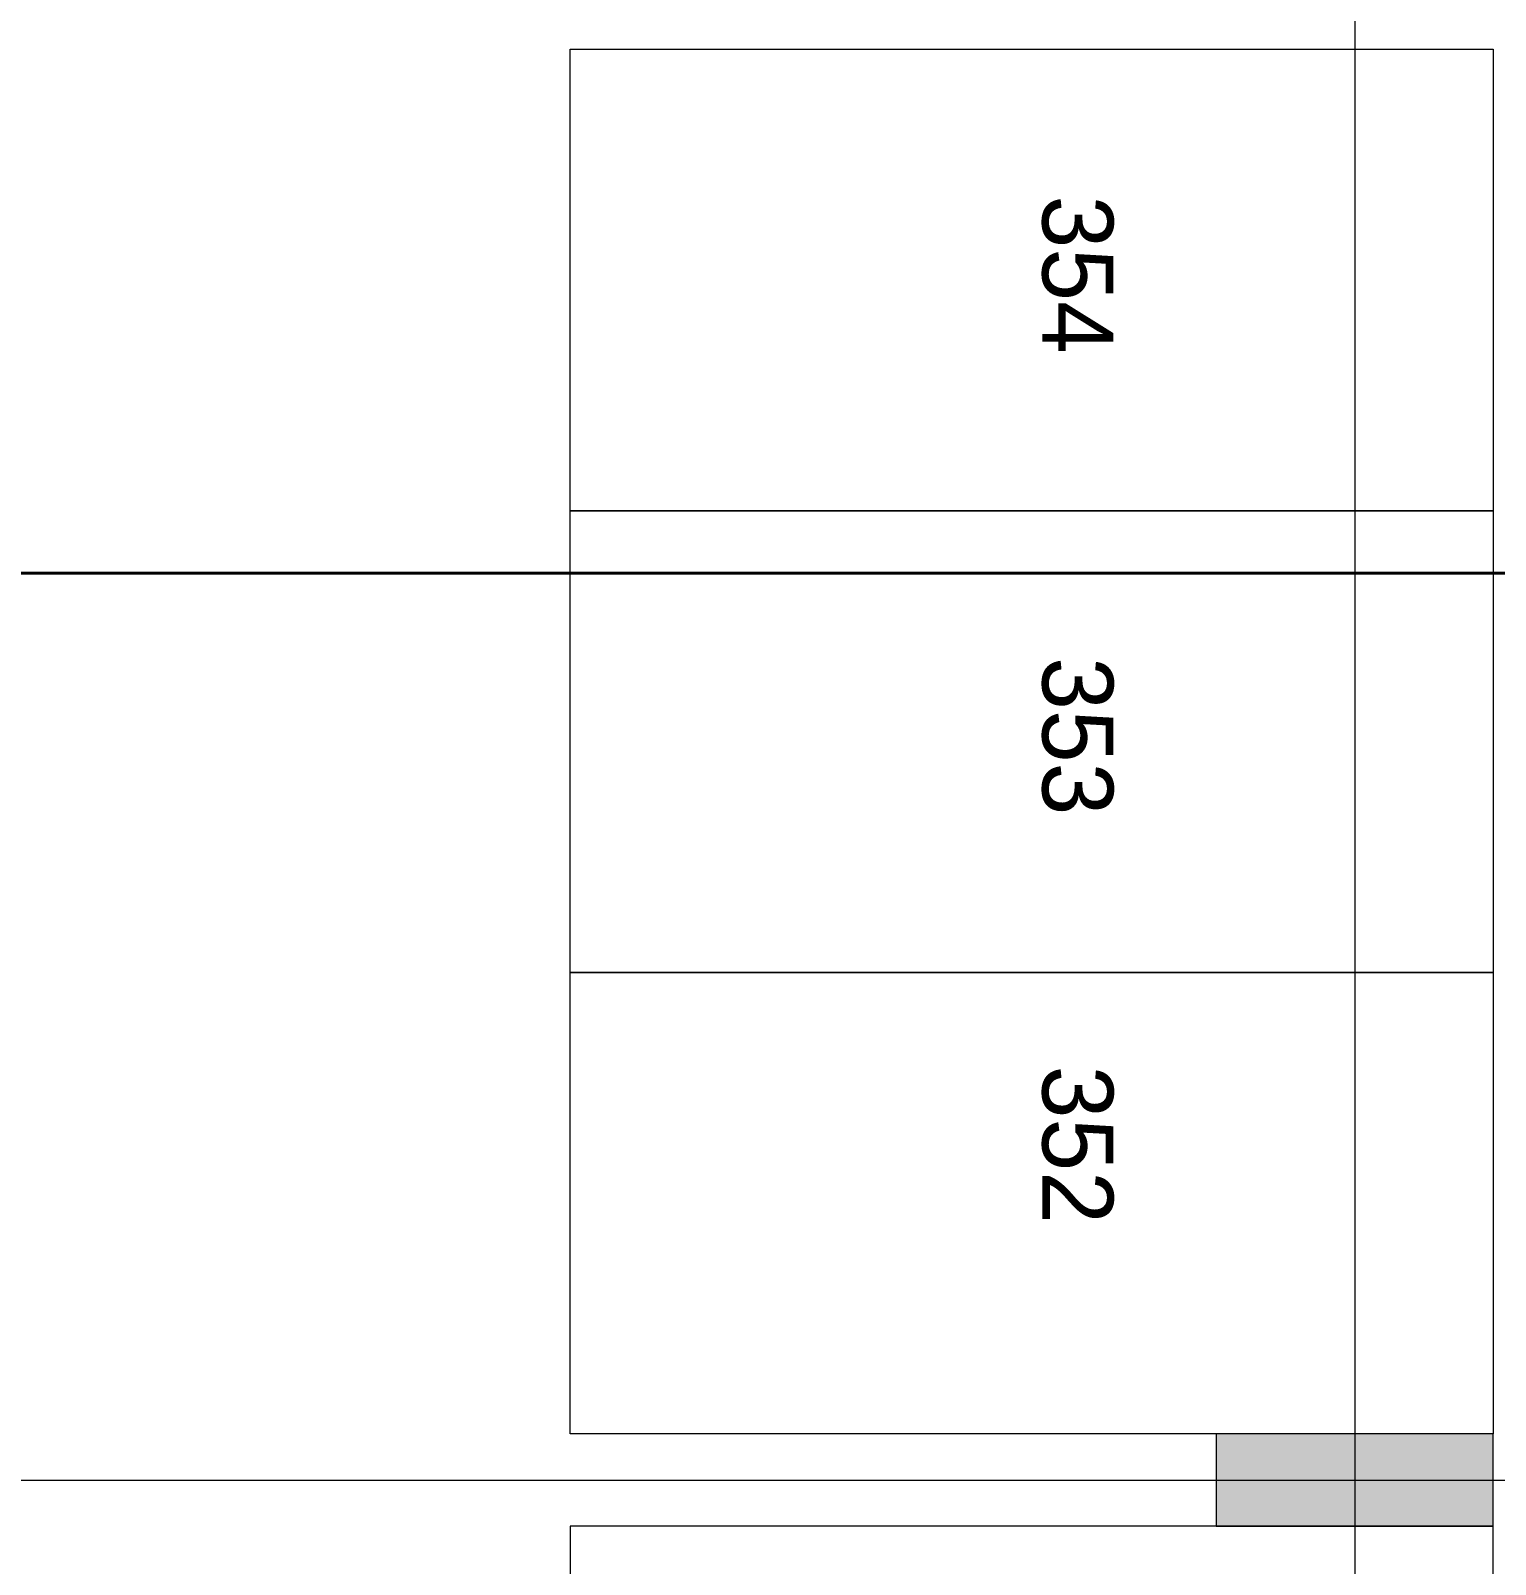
# Model space of a CAD drawing. Header units: metres. Extents: x 31.9 to 92.3, y -29 to 44.
# Drawn here: x 40.83 to 48.76, y 23.4 to 31.7 of the extents above; entities that cross this region are included whole.
import ezdxf

# ---------------------------------------------------------------- set-up
doc = ezdxf.new("R2010")
doc.units = ezdxf.units.M
doc.header["$LTSCALE"] = 100
doc.linetypes.add('IMPORT-CENTER _5_', pattern=[0.7, 0.3, -0.2, 0, -0.2])
doc.layers.get('0').update_dxf_attribs({"color": 254})
for name, color, linetype, lineweight in [('0-1', 254, 'Continuous', 9), ('A-columnas', 211, 'Continuous', 9), ('AREA CIRCULACION', 254, 'Continuous', 9), ('AREA CIRCULACION-1', 254, 'Continuous', 9), ('Arqui', 8, 'Continuous', 0), ('EJE-ESTRUCTURA', 254, 'IMPORT-CENTER _5_', 9), ('ET 3-SECLONG - 24 04 24_dwg-1', 254, 'Continuous', 9), ('F-1', 254, 'Continuous', 9), ('F-2', 254, 'Continuous', 9), ('HACHTCOLUMNA', 253, 'Continuous', 9), ('JCA_COTAS', 253, 'Continuous', 9), ('Muro', 251, 'Continuous', 35), ('TEXTOS', 254, 'Continuous', 18)]:
    doc.layers.add(name, color=color, linetype=linetype, lineweight=lineweight)

# ---------------------------------------------------------------- blocks, each defined once
blk = doc.blocks.new('ET 3-SECLONG - 24 04 24_dwg_R21-2125879-NIVEL 03')
at = {"layer": 'F-1'}
for p, q in [((43.4792, 28.7626), (43.5092, 28.7626)), ((43.5051, 28.7626), (43.5346, 28.7626)), ((43.5092, 28.7626), (44.1592, 28.7626)), ((43.5324, 28.7626), (43.5192, 28.7626)), ((43.5324, 28.7626), (43.5608, 28.7626)), ((43.5346, 28.7626), (44.1092, 28.7626)), ((43.6393, 28.7626), (43.6092, 28.7626)), ((43.6645, 28.7626), (43.6393, 28.7626)), ((43.6993, 28.7626), (43.6892, 28.7626)), ((43.9833, 28.7626), (43.7892, 28.7626)), ((44.0092, 28.7626), (43.9833, 28.7626)), ((44.0092, 28.7626), (44.0092, 28.7626)), ((44.0592, 28.7626), (44.1192, 28.7626)), ((44.7592, 28.7626), (44.0592, 28.7626)), ((44.6192, 28.7626), (44.1992, 28.7626)), ((44.6192, 28.7626), (44.2065, 28.7626)), ((44.5092, 28.7626), (44.5092, 28.7626)), ((44.5895, 28.7626), (44.5895, 28.7626)), ((44.6493, 28.7626), (44.8593, 28.7626)), ((44.6692, 28.7626), (46.8192, 28.7626)), ((44.7092, 28.7626), (44.7092, 28.7626)), ((44.8393, 28.7626), (44.8292, 28.7626)), ((44.8392, 28.7626), (46.6592, 28.7626)), ((44.9205, 28.7626), (44.9093, 28.7626)), ((44.9093, 28.7626), (44.9393, 28.7626)), ((44.9093, 28.7626), (44.9093, 28.7626)), ((44.9205, 28.7626), (44.9266, 28.7626)), ((44.9234, 28.7626), (44.9572, 28.7626)), ((44.9835, 28.7626), (44.9646, 28.7626)), ((45.0264, 28.7626), (44.9707, 28.7626)), ((44.9835, 28.7626), (44.9993, 28.7626)), ((45.0006, 28.7626), (45.3215, 28.7626)), ((45.0104, 28.7626), (45.0438, 28.7626)), ((45.0593, 28.7626), (47.7607, 28.7626)), ((45.1209, 28.7626), (45.1265, 28.7626)), ((45.1347, 28.7626), (45.1212, 28.7626)), ((45.1254, 28.7626), (45.1253, 28.7626)), ((45.1266, 28.7626), (45.1286, 28.7626)), ((45.2111, 28.7626), (45.1286, 28.7626)), ((45.1348, 28.7626), (45.2313, 28.7626)), ((45.1394, 28.7626), (45.2635, 28.7626)), ((46.5993, 28.7626), (45.2793, 28.7626)), ((45.2793, 28.7626), (46.0894, 28.7626)), ((45.3364, 28.7626), (45.3214, 28.7626)), ((45.3395, 28.7626), (45.3215, 28.7626)), ((45.3364, 28.7626), (45.3311, 28.7626)), ((46.5295, 28.7626), (45.3364, 28.7626)), ((45.3395, 28.7626), (45.8379, 28.7626)), ((45.7267, 28.7626), (45.7555, 28.7626)), ((45.8678, 28.7626), (45.7555, 28.7626)), ((45.7993, 28.7626), (45.7892, 28.7626)), ((45.9193, 28.7626), (45.7993, 28.7626)), ((45.8678, 28.7626), (45.8379, 28.7626)), ((45.8666, 28.7626), (45.896, 28.7626)), ((45.9443, 28.7626), (45.8666, 28.7626)), ((45.896, 28.7626), (46.7717, 28.7626)), ((45.9742, 28.7626), (45.9443, 28.7626)), ((46.5163, 28.7626), (45.9742, 28.7626)), ((46.5381, 28.7626), (46.5163, 28.7626)), ((46.8006, 28.7626), (46.5381, 28.7626)), ((46.9393, 28.7626), (46.5393, 28.7626)), ((46.6492, 28.7626), (46.5799, 28.7626)), ((46.9192, 28.7626), (46.6527, 28.7626)), ((46.6992, 28.7626), (46.7092, 28.7626)), ((46.7717, 28.7626), (46.8016, 28.7626)), ((46.8082, 28.7626), (46.8006, 28.7626)), ((46.8016, 28.7626), (46.8082, 28.7626)), ((46.9192, 28.7626), (46.9393, 28.7626)), ((47.1092, 28.7626), (47.1092, 28.7626)), ((47.1895, 28.7626), (47.1895, 28.7626)), ((47.3592, 28.7626), (47.1992, 28.7626)), ((47.1992, 28.7626), (47.8992, 28.7626)), ((47.3092, 28.7626), (47.3092, 28.7626)), ((47.3092, 28.7626), (47.3592, 28.7626)), ((47.3193, 28.7626), (47.3393, 28.7626)), ((47.7876, 28.7626), (47.7607, 28.7626)), ((47.8252, 28.7626), (47.7991, 28.7626)), ((47.7992, 28.7626), (47.8193, 28.7626)), ((47.8092, 28.7626), (47.8792, 28.7626)), ((47.8093, 28.7626), (47.8793, 28.7626)), ((47.8545, 28.7626), (47.8291, 28.7626)), ((47.8293, 28.7626), (47.8693, 28.7626)), ((47.8293, 28.7626), (47.8593, 28.7626)), ((47.8545, 28.7626), (47.8893, 28.7626))]:
    blk.add_line(p, q, dxfattribs=at)
at = {"layer": 'F-1', "flags": 128}
for points in [[(43.4792, 28.7626), (43.4992, 28.7626), (43.5051, 28.7626)], [(44.2292, 28.7626), (43.4792, 28.7626), (43.4792, 28.7626)], [(44.5293, 28.7626), (44.5793, 28.7626), (43.6293, 28.7626), (43.5392, 28.7626), (43.5492, 28.7626), (44.2192, 28.7626)], [(43.5592, 28.7626), (43.5592, 28.7626), (43.6092, 28.7626)], [(43.7392, 28.7626), (43.6092, 28.7626), (43.5792, 28.7626), (43.7392, 28.7626), (44.0592, 28.7626), (44.0592, 28.7626), (43.7092, 28.7626), (43.6192, 28.7626), (43.5608, 28.7626)], [(43.5993, 28.7626), (47.7793, 28.7626), (47.8193, 28.7626), (47.8893, 28.7626), (47.8893, 28.7626)], [(43.6233, 28.7626), (44.5793, 28.7626), (44.7393, 28.7626), (44.6293, 28.7626), (43.6645, 28.7626)], [(43.6493, 28.7626), (44.8093, 28.7626), (44.9693, 28.7626)], [(43.7392, 28.7626), (43.7392, 28.7626), (43.7392, 28.7626)], [(44.5893, 28.7626), (45.2193, 28.7626), (45.2893, 28.7626)], [(44.6092, 28.7626), (47.9092, 28.7626), (47.8992, 28.7626), (47.8092, 28.7626)], [(44.6092, 28.7626), (47.9092, 28.7626), (47.9092, 28.7626)], [(44.6393, 28.7626), (44.6393, 28.7626), (44.6493, 28.7626), (44.6493, 28.7626)], [(44.6992, 28.7626), (46.5692, 28.7626), (46.5792, 28.7626)], [(45.3214, 28.7626), (44.8393, 28.7626), (44.7393, 28.7626)], [(46.6592, 28.7626), (44.7592, 28.7626), (44.7592, 28.7626), (46.7092, 28.7626), (46.7392, 28.7626)], [(44.8193, 28.7626), (45.2693, 28.7626), (45.2193, 28.7626)], [(44.9646, 28.7626), (44.9293, 28.7626), (44.9393, 28.7626), (45.0104, 28.7626)], [(45.0493, 28.7626), (44.9993, 28.7626), (45.0093, 28.7626), (45.0593, 28.7626), (45.7267, 28.7626)], [(45.0438, 28.7626), (45.0493, 28.7626), (45.0593, 28.7626), (45.0693, 28.7626)], [(46.5993, 28.7626), (46.6893, 28.7626), (46.6693, 28.7626), (46.5293, 28.7626), (46.5393, 28.7626)], [(46.6492, 28.7626), (46.6492, 28.7626), (46.6492, 28.7626)], [(46.6893, 28.7626), (46.7093, 28.7626), (47.4293, 28.7626), (47.8291, 28.7626)], [(47.3393, 28.7626), (47.2593, 28.7626), (46.6993, 28.7626), (46.7093, 28.7626)], [(47.6692, 28.7626), (47.7892, 28.7626), (47.7892, 28.7626), (47.8292, 28.7626), (47.8392, 28.7626), (47.8092, 28.7626), (47.7992, 28.7626), (47.8092, 28.7626), (47.3392, 28.7626)], [(47.7991, 28.7626), (47.3393, 28.7626), (47.4293, 28.7626)], [(47.3592, 28.7626), (47.3592, 28.7626), (47.4292, 28.7626)], [(47.8092, 28.7626), (47.4292, 28.7626), (47.4592, 28.7626), (47.7992, 28.7626)], [(47.7876, 28.7626), (47.7893, 28.7626), (47.8193, 28.7626), (47.8193, 28.7626), (47.8893, 28.7626), (47.8692, 28.7626)], [(47.8252, 28.7626), (47.8593, 28.7626), (47.8592, 28.7626), (47.8392, 28.7626)]]:
    blk.add_lwpolyline(points, dxfattribs=at)
blk = doc.blocks.new('ET 3-SECLONG - 24 04 24_dwg__ArchTick-2125882-NIVEL 03')
at = {"layer": 'AREA CIRCULACION'}
blk.add_line((42.4403, 28.7626), (42.3153, 28.7626), dxfattribs=at)
blk = doc.blocks.new('ET 3-SECLONG - 24 04 24_dwg__ArchTick-V6-NIVEL 03')
at = {"layer": 'AREA CIRCULACION'}
blk.add_line((42.3172, 28.7626), (42.4422, 28.7626), dxfattribs=at)
blk = doc.blocks.new('ET 3-SECLONG - 24 04 24_dwg__ArchTick-V7-NIVEL 03')
at = {"layer": 'AREA CIRCULACION'}
blk.add_line((42.4408, 28.7626), (42.3158, 28.7626), dxfattribs=at)
blk = doc.blocks.new('ET 3-SECLONG - 24 04 24_dwg-2120625-NIVEL 03')
at = {"layer": '0-1', "flags": 128}
blk.add_lwpolyline([(44.3089, 28.7626), (44.3102, 28.7626), (44.3602, 28.7626), (44.3588, 28.7626)], close=True, dxfattribs=at)
at = {"layer": 'A-columnas', "flags": 128}
for points in [[(76.0459, 28.7626), (38.5742, 28.7626), (38.5743, 28.7626), (76.046, 28.7626)], [(76.0464, 28.7626), (38.5747, 28.7626), (38.5746, 28.7626), (76.0463, 28.7626)], [(76.0469, 28.7626), (38.5754, 28.7626), (38.5753, 28.7626), (76.0468, 28.7626)], [(76.0474, 28.7626), (38.5759, 28.7626), (38.5758, 28.7626), (76.0473, 28.7626)], [(44.169, 28.7626), (75.5208, 28.7626), (75.5209, 28.7626), (44.0079, 28.7626), (44.0078, 28.7626)], [(44.365, 28.7626), (75.1746, 28.7626), (75.1747, 28.7626), (44.365, 28.7626)], [(44.4304, 28.7626), (75.1751, 28.7626), (75.1752, 28.7626), (44.3655, 28.7626), (44.3655, 28.7626)]]:
    blk.add_lwpolyline(points, close=True, dxfattribs=at)
blk.add_lwpolyline([(44.1175, 28.7626), (75.5697, 28.7626), (75.5698, 28.7626), (43.9926, 28.7626), (43.9925, 28.7626), (44.1175, 28.7626)], dxfattribs=at)
at = {"layer": 'AREA CIRCULACION-1'}
for p, q in [((41.927, 28.7626), (41.243, 28.7626)), ((43.7325, 28.7626), (41.2474, 28.7626)), ((41.4679, 28.7626), (41.4724, 28.7626)), ((43.1684, 28.7626), (42.152, 28.7626)), ((43.1683, 28.7626), (42.1528, 28.7626)), ((43.2866, 28.7626), (42.1528, 28.7626)), ((43.29, 28.7626), (42.1533, 28.7626)), ((43.287, 28.7626), (42.1533, 28.7626)), ((42.6911, 28.7626), (42.1534, 28.7626)), ((43.2871, 28.7626), (42.1534, 28.7626)), ((43.2876, 28.7626), (42.1538, 28.7626)), ((43.2876, 28.7626), (42.1538, 28.7626)), ((42.701, 28.7626), (42.1563, 28.7626)), ((42.701, 28.7626), (42.1563, 28.7626)), ((43.7325, 28.7626), (42.1564, 28.7626)), ((42.3619, 28.7626), (42.3615, 28.7626)), ((42.3779, 28.7626), (42.3769, 28.7626)), ((42.3778, 28.7626), (42.3779, 28.7626)), ((42.3783, 28.7626), (42.3779, 28.7626)), ((42.3783, 28.7626), (42.3788, 28.7626)), ((42.3783, 28.7626), (42.3784, 28.7626)), ((42.3787, 28.7626), (42.3789, 28.7626)), ((42.3788, 28.7626), (42.3793, 28.7626)), ((42.3792, 28.7626), (42.3794, 28.7626)), ((42.3798, 28.7626), (42.3793, 28.7626)), ((42.3797, 28.7626), (42.3798, 28.7626)), ((42.3802, 28.7626), (42.3798, 28.7626)), ((42.3802, 28.7626), (42.3803, 28.7626)), ((42.3803, 28.7626), (42.3807, 28.7626)), ((42.3807, 28.7626), (42.3808, 28.7626)), ((42.3814, 28.7626), (42.3812, 28.7626))]:
    blk.add_line(p, q, dxfattribs=at)
at = {"layer": 'AREA CIRCULACION-1', "flags": 128}
for points in [[(42.1558, 28.7626), (44.0152, 28.7626), (42.1365, 28.7626)], [(42.1562, 28.7626), (43.7339, 28.7626), (42.1369, 28.7626)], [(43.2897, 28.7626), (42.1529, 28.7626), (43.2866, 28.7626)], [(42.1538, 28.7626), (43.2875, 28.7626), (42.1538, 28.7626)], [(42.1543, 28.7626), (43.288, 28.7626), (42.1543, 28.7626)], [(42.1543, 28.7626), (43.288, 28.7626), (42.1543, 28.7626)], [(42.1547, 28.7626), (43.6825, 28.7626), (42.1547, 28.7626)], [(42.1548, 28.7626), (43.6826, 28.7626), (42.1548, 28.7626)], [(42.1552, 28.7626), (44.0147, 28.7626), (42.1552, 28.7626)], [(42.1553, 28.7626), (44.0147, 28.7626), (42.1553, 28.7626)], [(42.1557, 28.7626), (44.0151, 28.7626), (42.1557, 28.7626)], [(42.3812, 28.7626), (42.3812, 28.7626), (42.3813, 28.7626), (42.3813, 28.7626)]]:
    blk.add_lwpolyline(points, dxfattribs=at)
at = {"layer": 'EJE-ESTRUCTURA'}
blk.add_line((47.9997, 28.7626), (48.0115, 28.7626), dxfattribs=at)
at = {"layer": 'F-2', "flags": 128}
for points in [[(48.7498, 28.7626), (47.2498, 28.7626), (47.2507, 28.7626), (48.7507, 28.7626)], [(48.7519, 28.7626), (47.2519, 28.7626), (47.2512, 28.7626), (48.7512, 28.7626)], [(48.7513, 28.7626), (47.2513, 28.7626), (47.2517, 28.7626), (48.7517, 28.7626)], [(48.7517, 28.7626), (47.2517, 28.7626), (47.2521, 28.7626), (48.7521, 28.7626)], [(48.7522, 28.7626), (47.2522, 28.7626), (47.2526, 28.7626), (48.7526, 28.7626)], [(48.7527, 28.7626), (47.2527, 28.7626), (47.2531, 28.7626), (48.7531, 28.7626)], [(48.7532, 28.7626), (47.2532, 28.7626), (47.2536, 28.7626), (48.7536, 28.7626)], [(48.7537, 28.7626), (47.2537, 28.7626), (47.2541, 28.7626), (48.7541, 28.7626)]]:
    blk.add_lwpolyline(points, close=True, dxfattribs=at)
at = {"layer": 'HACHTCOLUMNA'}
blk.add_line((83.4267, 28.7626), (38.194, 28.7626), dxfattribs=at)
at = {"layer": 'HACHTCOLUMNA', "flags": 128}
blk.add_lwpolyline([(38.194, 28.7626), (82.849, 28.7626), (82.8486, 28.7626), (83.4267, 28.7626)], dxfattribs=at)
at = {"layer": 'JCA_COTAS'}
blk.add_line((42.9046, 28.7626), (38.194, 28.7626), dxfattribs=at)
at = {"layer": 'Muro'}
for p, q in [((38.194, 28.7626), (83.4267, 28.7626)), ((83.4267, 28.7626), (38.194, 28.7626))]:
    blk.add_line(p, q, dxfattribs=at)
at = {"layer": 'Muro', "flags": 128}
blk.add_lwpolyline([(82.8465, 28.7626), (38.3152, 28.7626), (38.3176, 28.7626), (82.849, 28.7626)], close=True, dxfattribs=at)
at = {"layer": 'TEXTOS', "flags": 128}
for points in [[(43.7287, 28.7626), (44.3072, 28.7626), (43.7732, 28.7626)], [(45.7014, 28.7626), (46.2799, 28.7626), (45.7459, 28.7626)]]:
    blk.add_lwpolyline(points, dxfattribs=at)
at = {"extrusion": (0, 0, -1)}
for name, p in [('ET 3-SECLONG - 24 04 24_dwg__ArchTick-2125882-NIVEL 03', (-83.8458, 0)), ('ET 3-SECLONG - 24 04 24_dwg__ArchTick-2125882-NIVEL 03', (-84.7393, 0)), ('ET 3-SECLONG - 24 04 24_dwg__ArchTick-2125882-NIVEL 03', (-84.7548, 0)), ('ET 3-SECLONG - 24 04 24_dwg__ArchTick-V7-NIVEL 03', (-84.7562, 0)), ('ET 3-SECLONG - 24 04 24_dwg__ArchTick-V6-NIVEL 03', (-84.7577, 0)), ('ET 3-SECLONG - 24 04 24_dwg__ArchTick-2125882-NIVEL 03', (-84.7562, 0)), ('ET 3-SECLONG - 24 04 24_dwg__ArchTick-V6-NIVEL 03', (-84.7581, 0)), ('ET 3-SECLONG - 24 04 24_dwg__ArchTick-2125882-NIVEL 03', (-84.7567, 0)), ('ET 3-SECLONG - 24 04 24_dwg__ArchTick-V6-NIVEL 03', (-84.7586, 0)), ('ET 3-SECLONG - 24 04 24_dwg__ArchTick-2125882-NIVEL 03', (-84.7572, 0)), ('ET 3-SECLONG - 24 04 24_dwg__ArchTick-V6-NIVEL 03', (-84.7591, 0)), ('ET 3-SECLONG - 24 04 24_dwg__ArchTick-2125882-NIVEL 03', (-84.7577, 0)), ('ET 3-SECLONG - 24 04 24_dwg__ArchTick-V6-NIVEL 03', (-84.7596, 0)), ('ET 3-SECLONG - 24 04 24_dwg__ArchTick-2125882-NIVEL 03', (-84.7581, 0)), ('ET 3-SECLONG - 24 04 24_dwg__ArchTick-V6-NIVEL 03', (-84.76, 0)), ('ET 3-SECLONG - 24 04 24_dwg__ArchTick-V6-NIVEL 03', (-84.7605, 0)), ('ET 3-SECLONG - 24 04 24_dwg__ArchTick-V6-NIVEL 03', (-84.7609, 0)), ('ET 3-SECLONG - 24 04 24_dwg__ArchTick-V7-NIVEL 03', (-84.7596, 0))]:
    blk.add_blockref(name, p, dxfattribs=at)
for name, p in [('ET 3-SECLONG - 24 04 24_dwg__ArchTick-2125882-NIVEL 03', (-0.9054, 0)), ('ET 3-SECLONG - 24 04 24_dwg__ArchTick-2125882-NIVEL 03', (-0.016, 0)), ('ET 3-SECLONG - 24 04 24_dwg__ArchTick-2125882-NIVEL 03', (0, 0)), ('ET 3-SECLONG - 24 04 24_dwg__ArchTick-V6-NIVEL 03', (-0.0019, 0)), ('ET 3-SECLONG - 24 04 24_dwg__ArchTick-V7-NIVEL 03', (0, 0)), ('ET 3-SECLONG - 24 04 24_dwg__ArchTick-V6-NIVEL 03', (-0.0015, 0)), ('ET 3-SECLONG - 24 04 24_dwg__ArchTick-2125882-NIVEL 03', (0.0009, 0)), ('ET 3-SECLONG - 24 04 24_dwg__ArchTick-V6-NIVEL 03', (-0.001, 0)), ('ET 3-SECLONG - 24 04 24_dwg__ArchTick-2125882-NIVEL 03', (0.0014, 0)), ('ET 3-SECLONG - 24 04 24_dwg__ArchTick-V6-NIVEL 03', (-0.0005, 0)), ('ET 3-SECLONG - 24 04 24_dwg__ArchTick-2125882-NIVEL 03', (0.0019, 0)), ('ET 3-SECLONG - 24 04 24_dwg__ArchTick-V6-NIVEL 03', (0, 0)), ('ET 3-SECLONG - 24 04 24_dwg__ArchTick-2125882-NIVEL 03', (0.0024, 0)), ('ET 3-SECLONG - 24 04 24_dwg__ArchTick-V6-NIVEL 03', (0.0005, 0)), ('ET 3-SECLONG - 24 04 24_dwg__ArchTick-2125882-NIVEL 03', (0.0029, 0)), ('ET 3-SECLONG - 24 04 24_dwg__ArchTick-V6-NIVEL 03', (0.001, 0)), ('ET 3-SECLONG - 24 04 24_dwg__ArchTick-V6-NIVEL 03', (0.0015, 0)), ('ET 3-SECLONG - 24 04 24_dwg__ArchTick-V7-NIVEL 03', (0.0031, 0)), ('ET 3-SECLONG - 24 04 24_dwg_R21-2125879-NIVEL 03', (-0.0415, 0)), ('ET 3-SECLONG - 24 04 24_dwg_R21-2125879-NIVEL 03', (-0.0044, 0)), ('ET 3-SECLONG - 24 04 24_dwg_R21-2125879-NIVEL 03', (0, 0))]:
    blk.add_blockref(name, p)
blk = doc.blocks.new('estructura etapa 3')
at = {"layer": 'Arqui'}
h = blk.add_hatch(color=256, dxfattribs=at)
h.paths.add_polyline_path([(-91.6505, -6658.124), (-91.6505, -6657.624), (-92.3496, -6657.624), (-92.3496, -6658.124)])
h.paths.add_polyline_path([(-49.3536, -6658.124), (-49.3536, -6657.624), (-50.0545, -6657.6241), (-50.0545, -6658.1241)])
h.paths.add_polyline_path([(-56.0527, -6658.124), (-56.0527, -6657.624), (-56.7527, -6657.6241), (-56.7527, -6658.1241)])
h.paths.add_polyline_path([(-76.4496, -6659.124), (-76.9496, -6659.124), (-76.9496, -6657.624), (-76.4496, -6657.624)])
h.paths.add_polyline_path([(-83.9496, -6659.124), (-84.4496, -6659.124), (-84.4496, -6657.624), (-83.9496, -6657.624)])
h.paths.add_polyline_path([(-60.452, -6659.124), (-60.952, -6659.124), (-60.952, -6657.624), (-60.452, -6657.624)])
h.paths.add_polyline_path([(-67.9496, -6659.124), (-68.4496, -6659.124), (-68.4496, -6657.624), (-67.9496, -6657.624)])
h.paths.add_polyline_path([(-91.8501, -6668.1988), (-91.851, -6667.5988), (-92.3501, -6667.5988), (-92.3492, -6668.1988)])
h.paths.add_polyline_path([(-49.3536, -6668.1988), (-49.3536, -6667.5988), (-49.8536, -6667.5988), (-49.8536, -6668.1988)])
h.paths.add_polyline_path([(-56.1545, -6668.1488), (-56.1545, -6667.6488), (-56.8536, -6667.6491), (-56.8536, -6668.1491)])
h.paths.add_polyline_path([(-59.952, -6667.6488), (-59.952, -6668.1488), (-61.452, -6668.1488), (-61.452, -6667.6488)])
h.paths.add_polyline_path([(-75.9496, -6667.6488), (-75.9496, -6668.1488), (-77.4496, -6668.1488), (-77.4496, -6667.6488)])
h.paths.add_polyline_path([(-68.9496, -6667.6488), (-68.9496, -6668.1488), (-67.4496, -6668.1488), (-67.4496, -6667.6488)])
h.paths.add_polyline_path([(-84.9496, -6667.6488), (-84.9496, -6668.1488), (-83.4496, -6668.1488), (-83.4496, -6667.6488)])
h.paths.add_polyline_path([(-91.8501, -6676.1987), (-91.8501, -6675.5987), (-92.3492, -6675.5988), (-92.3492, -6676.1988)])
h.paths.add_polyline_path([(-49.3536, -6676.1988), (-49.3536, -6675.5988), (-49.8536, -6675.5988), (-49.8536, -6676.1988)])
h.paths.add_polyline_path([(-56.1545, -6676.1488), (-56.1545, -6675.6488), (-56.7536, -6675.6488), (-56.7536, -6676.1488)])
h.paths.add_polyline_path([(-59.952, -6675.6488), (-59.952, -6676.1488), (-61.452, -6676.1488), (-61.452, -6675.6488)])
h.paths.add_polyline_path([(-75.9496, -6675.6488), (-75.9496, -6676.1488), (-77.4496, -6676.1488), (-77.4496, -6675.6488)])
h.paths.add_polyline_path([(-68.9496, -6675.6488), (-68.9496, -6676.1488), (-67.4496, -6676.1488), (-67.4496, -6675.6488)])
h.paths.add_polyline_path([(-84.9496, -6675.6488), (-84.9496, -6676.1488), (-83.4496, -6676.1488), (-83.4496, -6675.6488)])
h.paths.add_polyline_path([(-91.8471, -6686.2988), (-91.8505, -6685.6988), (-92.3496, -6685.6988), (-92.3462, -6686.2988)])
h.paths.add_polyline_path([(-49.3545, -6686.2987), (-49.3536, -6685.6987), (-49.8536, -6685.6987), (-49.8545, -6686.2987)])
h.paths.add_polyline_path([(-56.1545, -6686.2488), (-56.1545, -6685.7488), (-56.7536, -6685.7488), (-56.7536, -6686.2488)])
h.paths.add_polyline_path([(-59.952, -6685.7488), (-59.952, -6686.2488), (-61.452, -6686.2488), (-61.452, -6685.7488)])
h.paths.add_polyline_path([(-75.9496, -6685.7488), (-75.9496, -6686.2488), (-77.4496, -6686.2488), (-77.4496, -6685.7488)])
h.paths.add_polyline_path([(-68.9496, -6685.7488), (-68.9496, -6686.2488), (-67.4496, -6686.2488), (-67.4496, -6685.7488)])
h.paths.add_polyline_path([(-84.9496, -6685.7488), (-84.9496, -6686.2488), (-83.4496, -6686.2488), (-83.4496, -6685.7488)])
h.paths.add_polyline_path([(-49.3532, -6694.2944), (-49.3536, -6693.6989), (-49.8545, -6693.6987), (-49.8541, -6694.2943)])
h.paths.add_polyline_path([(-56.0536, -6694.2488), (-56.0536, -6693.7488), (-56.7527, -6693.7488), (-56.7527, -6694.2488)])
h.paths.add_polyline_path([(-91.6505, -6694.2488), (-91.6505, -6693.7488), (-92.3496, -6693.7488), (-92.3496, -6694.2488)])
h.paths.add_polyline_path([(-59.952, -6693.7488), (-59.952, -6694.2488), (-61.452, -6694.2488), (-61.452, -6693.7488)])
h.paths.add_polyline_path([(-75.9496, -6693.7488), (-75.9496, -6694.2488), (-77.4496, -6694.2488), (-77.4496, -6693.7488)])
h.paths.add_polyline_path([(-68.9496, -6693.7488), (-68.9496, -6694.2488), (-67.4496, -6694.2488), (-67.4496, -6693.7488)])
h.paths.add_polyline_path([(-84.9496, -6693.7488), (-84.9496, -6694.2488), (-83.4496, -6694.2488), (-83.4496, -6693.7488)])
h.paths.add_polyline_path([(-49.3578, -6703.9737), (-49.3532, -6703.3737), (-49.854, -6703.374), (-49.8586, -6703.974)])
h.paths.add_polyline_path([(-56.0536, -6703.9238), (-56.0536, -6703.4238), (-56.7527, -6703.4241), (-56.7527, -6703.9241)])
h.paths.add_polyline_path([(-67.9496, -6704.9241), (-67.9496, -6703.4241), (-68.4496, -6703.4241), (-68.4496, -6704.9241)])
h.paths.add_polyline_path([(-91.6505, -6703.9238), (-91.6505, -6703.4238), (-92.3497, -6703.4238), (-92.3497, -6703.9238)])
h.paths.add_polyline_path([(-61.8472, -6703.4238), (-60.3472, -6703.4238), (-60.3472, -6703.9238), (-61.8472, -6703.9238)])
h.paths.add_polyline_path([(-83.9496, -6704.9241), (-83.9496, -6703.4241), (-84.4496, -6703.4241), (-84.4496, -6704.9241)])
h.paths.add_polyline_path([(-76.4496, -6704.9241), (-76.4496, -6703.4241), (-76.9496, -6703.4241), (-76.9496, -6704.9241)])
h.paths.add_polyline_path([(-49.3536, -6711.9488), (-49.3536, -6711.4488), (-50.0536, -6711.4488), (-50.0536, -6711.9488)])
h.paths.add_polyline_path([(-55.9536, -6711.9488), (-55.9536, -6711.4488), (-56.6536, -6711.4488), (-56.6536, -6711.9488)])
h.paths.add_polyline_path([(-91.6496, -6711.9488), (-91.6496, -6711.4488), (-92.3496, -6711.4488), (-92.3496, -6711.9488)])
h.paths.add_polyline_path([(-60.952, -6711.9488), (-60.952, -6709.5488), (-60.452, -6709.5488), (-60.452, -6711.9488)])
h.paths.add_polyline_path([(-68.4496, -6709.5488), (-68.4496, -6711.9488), (-67.9496, -6711.9488), (-67.9496, -6709.5488)])
h.paths.add_polyline_path([(-76.9496, -6709.5488), (-76.9496, -6711.9488), (-76.4496, -6711.9488), (-76.4496, -6709.5488)])
h.paths.add_polyline_path([(-83.9496, -6709.5488), (-83.9496, -6711.9488), (-84.4496, -6711.9488), (-84.4496, -6709.5488)])
for p, q in [((-84.1996, -6655.3542), (-84.1996, -6714.9141)), ((-93.0282, -6667.8988), (-46.5015, -6667.8988))]:
    blk.add_line(p, q, dxfattribs=at)
blk.add_lwpolyline([(-84.9496, -6667.6488), (-84.9496, -6668.1488), (-83.4496, -6668.1488), (-83.4496, -6667.6488)], close=True, dxfattribs=at)
blk = doc.blocks.new('A$C59bbb444')
at = {"layer": 'Arqui'}
for points in [[(11.8715, 60.5757), (16.8715, 60.5757), (16.8715, 58.0757), (11.8715, 58.0757)], [(11.8715, 58.0757), (16.8715, 58.0757), (16.8715, 55.5757), (11.8715, 55.5757)], [(11.8715, 55.5757), (16.8715, 55.5757), (16.8715, 53.0757), (11.8715, 53.0757)], [(11.8715, 50.0757), (16.8715, 50.0757), (16.8715, 52.5757), (11.8715, 52.5757)]]:
    blk.add_lwpolyline(points, close=True, dxfattribs=at)
blk.add_blockref('estructura etapa 3', (100.3206, 6720.7245), dxfattribs=at)
at = {"layer": 'Arqui', "char_height": 0.384, "attachment_point": 1, "rotation": 270}
for s, insert in [('354', (14.8134, 59.7828)), ('353', (14.8134, 57.2828)), ('352', (14.8134, 55.0703))]:
    blk.add_mtext_dynamic_manual_height_columns(s, width=1.527896, gutter_width=5, heights=[0], dxfattribs=dict(at, insert=insert))

msp = doc.modelspace()

# ---------------------------------------------------------------- block references
at = {"layer": 'Arqui'}
msp.add_blockref('A$C59bbb444', (31.8807, -28.9743), dxfattribs=at)
at = {"layer": 'ET 3-SECLONG - 24 04 24_dwg-1'}
msp.add_blockref('ET 3-SECLONG - 24 04 24_dwg-2120625-NIVEL 03', (0, 0), dxfattribs=at)

doc.saveas('drawing.dxf')
